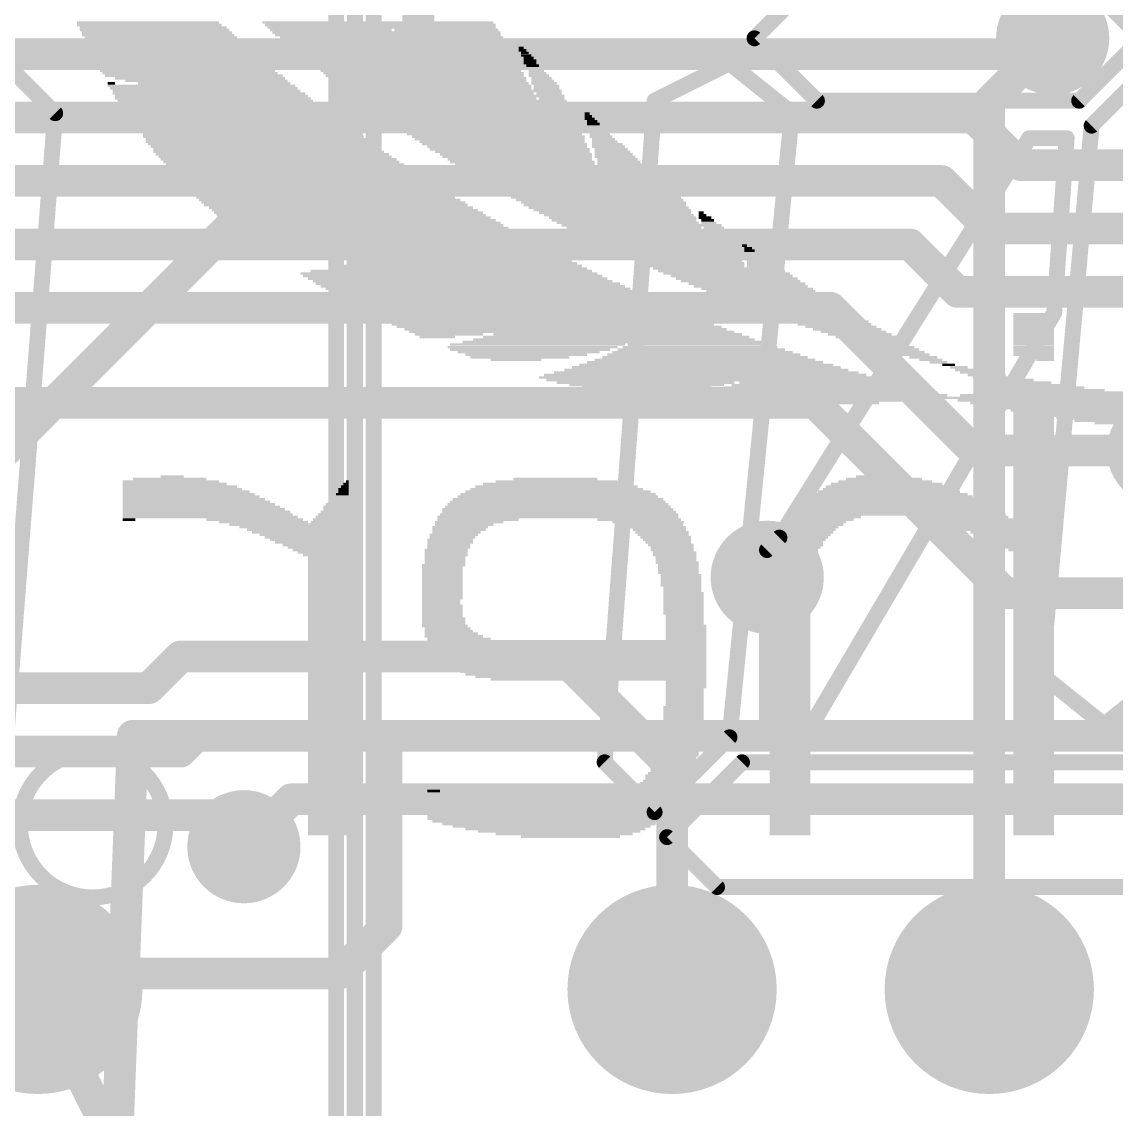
# Model space of a CAD drawing. Extents: x -25.5 to 33.9, y -16.6 to 18.1.
# Drawn here: x -2.67 to 6.1, y -8.58 to 0.13 of the extents above; entities that cross this region are included whole.
import ezdxf

# ---------------------------------------------------------------- set-up
doc = ezdxf.new("R2010")
doc.units = 0
for name, color, linetype in [('1', 12, 'CONTINUOUS'), ('16', 132, 'CONTINUOUS'), ('17', 110, 'CONTINUOUS'), ('18', 110, 'CONTINUOUS'), ('21', 40, 'CONTINUOUS'), ('22', 6, 'CONTINUOUS'), ('47', 253, 'CONTINUOUS'), ('51', 253, 'CONTINUOUS')]:
    doc.layers.add(name, color=color, linetype=linetype)

# ---------------------------------------------------------------- blocks, each defined once
blk = doc.blocks.new('ROUNDP')
at = {"const_width": 0.5}
blk.add_lwpolyline([(0, -0.25, 1), (0, 0.25, 1), (0, -0.25)], format="xyb", dxfattribs=at)
blk = doc.blocks.new('RECT')
blk.add_solid([(-0.5, -0.5), (0.5, -0.5), (-0.5, 0.5), (0.5, 0.5)])
blk = doc.blocks.new('ROUNDV')
at = {"const_width": 0.5}
blk.add_lwpolyline([(0, -0.25, 1), (0, 0.25, 1), (0, -0.25)], format="xyb", dxfattribs=at)

msp = doc.modelspace()

# ---------------------------------------------------------------- linework, layer by layer
at = {"layer": '1', "const_width": 0.254}
for points in [[(0.508, 5.461), (0.508, 0)], [(0.508, 0), (-3.429, -3.937)], [(5.08, -0.508), (5.588, 0)], [(5.08, -7.62), (5.08, -0.508)], [(-1.651, -5.207), (-1.397, -4.953)], [(-1.397, -4.953), (1.651, -4.953)], [(1.651, -4.953), (2.54, -5.842)], [(-5.715, -5.207), (-1.651, -5.207)], [(-1.397, -5.715), (-1.27, -5.588)], [(-1.27, -5.588), (0.254, -5.588)], [(0.254, -5.588), (0.254, -7.112)], [(-6.223, -5.715), (-1.397, -5.715)], [(2.54, -5.842), (2.54, -7.62)], [(-3.683, -6.223), (-1.143, -6.223)], [(-1.143, -6.223), (-0.889, -6.477)], [(0.254, -7.112), (-0.127, -7.493)], [(-0.127, -7.493), (-2.54, -7.493)], [(-2.54, -7.493), (-2.54, -7.62)]]:
    msp.add_lwpolyline(points, dxfattribs=at)
at = {"layer": '1', "const_width": 0.127}
for points in [[(0.5529, -0.0449, 1), (0.4631, 0.0449)], [(5.6329, -0.0449, 1), (5.5431, 0.0449)], [(0.4445, 0, 1), (0.5715, 0)], [(5.1435, -0.508, 1), (5.0165, -0.508)], [(5.0351, -0.4631, 1), (5.1249, -0.5529)], [(-1.397, -4.8895, 1), (-1.397, -5.0165)], [(-1.3521, -4.9979, 1), (-1.4419, -4.9081)], [(1.6959, -4.9081, 1), (1.6061, -4.9979)], [(1.651, -5.0165, 1), (1.651, -4.8895)], [(-1.651, -5.2705, 1), (-1.651, -5.1435)], [(-1.6959, -5.1621, 1), (-1.6061, -5.2519)], [(-1.27, -5.5245, 1), (-1.27, -5.6515)], [(-1.2251, -5.6329, 1), (-1.3149, -5.5431)], [(0.3175, -5.588, 1), (0.1905, -5.588)], [(0.254, -5.6515, 1), (0.254, -5.5245)], [(-1.4419, -5.6701, 1), (-1.3521, -5.7599)], [(-1.397, -5.7785, 1), (-1.397, -5.6515)], [(2.6035, -5.842, 1), (2.4765, -5.842)], [(2.4951, -5.8869, 1), (2.5849, -5.7971)], [(-1.0981, -6.1781, 1), (-1.1879, -6.2679)], [(-1.143, -6.2865, 1), (-1.143, -6.1595)], [(-0.9339, -6.5219, 1), (-0.8441, -6.4321)], [(0.2989, -7.1569, 1), (0.2091, -7.0671)], [(0.1905, -7.112, 1), (0.3175, -7.112)], [(-2.54, -7.4295, 1), (-2.54, -7.5565)], [(-2.4765, -7.493, 1), (-2.6035, -7.493)], [(-0.1719, -7.4481, 1), (-0.0821, -7.5379)], [(-0.127, -7.5565, 1), (-0.127, -7.4295)], [(-2.6035, -7.62, 1), (-2.4765, -7.62)], [(2.4765, -7.62, 1), (2.6035, -7.62)], [(5.0165, -7.62, 1), (5.1435, -7.62)]]:
    msp.add_lwpolyline(points, format="xyb", dxfattribs=at)
at = {"layer": '16', "const_width": 0.254}
for points in [[(5.588, 0), (5.461, -0.127)], [(-7.239, -0.127), (5.461, -0.127)], [(-6.985, -0.635), (4.953, -0.635)], [(4.953, -0.635), (5.334, -1.016)], [(5.334, -1.016), (9.271, -1.016)], [(-6.731, -1.143), (4.699, -1.143)], [(4.699, -1.143), (5.08, -1.524)], [(5.08, -1.524), (8.509, -1.524)], [(-6.477, -1.651), (4.445, -1.651)], [(4.445, -1.651), (4.826, -2.032)], [(4.826, -2.032), (7.62, -2.032)], [(-6.223, -2.159), (3.81, -2.159)], [(3.81, -2.159), (4.953, -3.302)], [(-4.572, -2.921), (3.683, -2.921)], [(3.683, -2.921), (5.207, -4.445)], [(4.953, -3.302), (6.477, -3.302)], [(5.207, -4.445), (12.954, -4.445)], [(-1.778, -5.588), (-1.905, -8.89)], [(-1.778, -5.588), (20.701, -5.588)], [(-0.889, -6.477), (-0.508, -6.096)], [(-0.508, -6.096), (19.304, -6.096)], [(-1.905, -8.89), (-2.54, -7.62)]]:
    msp.add_lwpolyline(points, dxfattribs=at)
at = {"layer": '16', "const_width": 0.127}
for points in [[(5.6329, -0.0449, 1), (5.5431, 0.0449)], [(5.461, -0.1905, 1), (5.461, -0.0635)], [(5.4161, -0.0821, 1), (5.5059, -0.1719)], [(4.9979, -0.5901, 1), (4.9081, -0.6799)], [(4.953, -0.6985, 1), (4.953, -0.5715)], [(5.334, -0.9525, 1), (5.334, -1.0795)], [(5.2891, -1.0609, 1), (5.3789, -0.9711)], [(4.7439, -1.0981, 1), (4.6541, -1.1879)], [(4.699, -1.2065, 1), (4.699, -1.0795)], [(5.08, -1.4605, 1), (5.08, -1.5875)], [(5.0351, -1.5689, 1), (5.1249, -1.4791)], [(4.4899, -1.6061, 1), (4.4001, -1.6959)], [(4.445, -1.7145, 1), (4.445, -1.5875)], [(4.826, -1.9685, 1), (4.826, -2.0955)], [(4.7811, -2.0769, 1), (4.8709, -1.9871)], [(3.8549, -2.1141, 1), (3.7651, -2.2039)], [(3.81, -2.2225, 1), (3.81, -2.0955)], [(3.7279, -2.8761, 1), (3.6381, -2.9659)], [(3.683, -2.9845, 1), (3.683, -2.8575)], [(4.953, -3.2385, 1), (4.953, -3.3655)], [(4.9081, -3.3469, 1), (4.9979, -3.2571)], [(5.207, -4.3815, 1), (5.207, -4.5085)], [(5.1621, -4.4899, 1), (5.2519, -4.4001)], [(-1.778, -5.5245, 1), (-1.778, -5.6515)], [(-1.7145, -5.5904, 1), (-1.8415, -5.5856)], [(-0.508, -6.0325, 1), (-0.508, -6.1595)], [(-0.4631, -6.1409, 1), (-0.5529, -6.0511)], [(-0.9339, -6.4321, 1), (-0.8441, -6.5219)], [(-2.4832, -7.5916, 1), (-2.5968, -7.6484)]]:
    msp.add_lwpolyline(points, format="xyb", dxfattribs=at)
at = {"layer": '21', "const_width": 0.127}
for points in [[(0, 10.7), (0, -10.7)], [(0, -10.7), (0, 10.7)]]:
    msp.add_lwpolyline(points, dxfattribs=at)
at = {"layer": '47', "const_width": 0.13}
msp.add_lwpolyline([(0, 0), (0, -16.555)], dxfattribs=at)
msp.add_lwpolyline([(0, 0), (0, -16.555)], dxfattribs=at)
at = {"layer": '47', "const_width": 0.065}
msp.add_lwpolyline([(0.0325, 0, 1), (-0.0325, 0)], format="xyb", dxfattribs=at)
msp.add_lwpolyline([(0.0325, 0, 1), (-0.0325, 0)], format="xyb", dxfattribs=at)
at = {"layer": '51', "const_width": 0.127}
for points in [[(-0.15, 10.575), (-0.15, -10.575)], [(0.15, -10.575), (0.15, 10.575)], [(3.2, 0), (3.7, 0.5)], [(5.8, 0.5), (6.3, 0)], [(3.7, -0.5), (3.2, 0)], [(6.3, 0), (5.8, -0.5)], [(-2.4, -0.6), (-2.8, -0.2)], [(2.4, -0.5), (3, -0.2)], [(3, -0.2), (3.5, -0.6)], [(6.4, -0.2), (5.9, -0.7)], [(2, -5.8), (2.4, -0.5)], [(5.8, -0.5), (3.7, -0.5)], [(-2.8, -5.7), (-2.4, -0.6)], [(3.5, -0.6), (3, -5.6)], [(5.9, -0.7), (5.5, -5.1)], [(5.4, -0.8), (3.4, -4)], [(5.7, -0.8), (5.4, -0.8)], [(5.6, -2.2), (5.7, -0.8)], [(3.6, -5.6), (5.6, -2.2)], [(3.4, -4), (3.3, -4.1)], [(3.3, -4.1), (3.3, -5.6)], [(5.5, -5.1), (6, -5.5)], [(6, -5.5), (6.5, -5.1)], [(3, -5.6), (2.4, -6.2)], [(3.3, -5.6), (3.6, -5.6)], [(2.4, -6.2), (2, -5.8)], [(2.5, -6.4), (3.1, -5.8)], [(3.1, -5.8), (8.8, -5.8)], [(2.9, -6.8), (2.5, -6.4)], [(8.9, -6.8), (2.9, -6.8)]]:
    msp.add_lwpolyline(points, dxfattribs=at)
at = {"layer": '51'}
for points, const_width in [([(3.2225, 0.0225, 1), (3.1775, -0.0225)], 0.0635), ([(3.1775, 0.0225, 1), (3.2225, -0.0225)], 0.0635), ([(3.0198, -0.1752, 1), (2.9802, -0.2248)], 0.0635), ([(3.0142, -0.2284, 1), (2.9858, -0.1716)], 0.0635), ([(2.4317, -0.5024, 1), (2.3683, -0.4976)], 0.0635), ([(3.7, -0.4682, 1), (3.7, -0.5317)], 0.0635), ([(5.8, -0.5317, 1), (5.8, -0.4682)], 0.0635), ([(2.3858, -0.4716, 1), (2.4142, -0.5284)], 0.0635), ([(3.6775, -0.5225, 1), (3.7225, -0.4775)], 0.0635), ([(5.7775, -0.4775, 1), (5.8225, -0.5225)], 0.0635), ([(-2.3683, -0.6025, 1), (-2.4317, -0.5975)], 0.0635), ([(-2.4225, -0.6225, 1), (-2.3775, -0.5775)], 0.0635), ([(3.5316, -0.6032, 1), (3.4684, -0.5968)], 0.0635), ([(3.4802, -0.6248, 1), (3.5198, -0.5752)], 0.0635), ([(5.8775, -0.6775, 1), (5.9225, -0.7225)], 0.0635), ([(5.9316, -0.7029, 1), (5.8684, -0.6971)], 0.0635), ([(5.4, -0.7683, 1), (5.4, -0.8317)], 0.0635), ([(5.4269, -0.8168, 1), (5.3731, -0.7832)], 0.0635), ([(5.7317, -0.8023, 1), (5.6683, -0.7977)], 0.0635), ([(5.7, -0.8317, 1), (5.7, -0.7683)], 0.0635), ([(5.5683, -2.1977, 1), (5.6317, -2.2023)], 0.0635), ([(5.6274, -2.2161, 1), (5.5726, -2.1839)], 0.0635), ([(3.4225, -4.0225, 1), (3.3775, -3.9775)], 0.0635), ([(3.3731, -3.9832, 1), (3.4269, -4.0168)], 0.0635), ([(3.2775, -4.0775, 1), (3.3225, -4.1225)], 0.0635), ([(3.3318, -4.1, 1), (3.2683, -4.1)], 0.0635), ([(5.5198, -5.0752, 1), (5.4802, -5.1248)], 0.0635), ([(5.4684, -5.0971, 1), (5.5316, -5.1029)], 0.0635), ([(5.9802, -5.4752, 1), (6.0198, -5.5248)], 0.0635), ([(5.9802, -5.5248, 1), (6.0198, -5.4752)], 0.0635), ([(2.9684, -5.5968, 1), (3.0316, -5.6032)], 0.0635), ([(3.0225, -5.6225, 1), (2.9775, -5.5775)], 0.0635), ([(3.3, -5.5683, 1), (3.3, -5.6318)], 0.0635), ([(3.2683, -5.6, 1), (3.3318, -5.6)], 0.0635), ([(3.5726, -5.5839, 1), (3.6274, -5.6161)], 0.0635), ([(3.6, -5.6318, 1), (3.6, -5.5683)], 0.0635), ([(-2.1, -6.8831, 1), (-2.1, -5.7169, 1), (-2.1, -6.8831)], 0.127), ([(2.0225, -5.7775, 1), (1.9775, -5.8225)], 0.0635), ([(1.9683, -5.7976, 1), (2.0317, -5.8024)], 0.0635), ([(3.1, -5.7683, 1), (3.1, -5.8318)], 0.0635), ([(3.1225, -5.8225, 1), (3.0775, -5.7775)], 0.0635), ([(2.3775, -6.1775, 1), (2.4225, -6.2225)], 0.0635), ([(2.3775, -6.2225, 1), (2.4225, -6.1775)], 0.0635), ([(2.5225, -6.3775, 1), (2.4775, -6.4225)], 0.0635), ([(2.4775, -6.3775, 1), (2.5225, -6.4225)], 0.0635), ([(2.9, -6.7683, 1), (2.9, -6.8318)], 0.0635), ([(2.8775, -6.8225, 1), (2.9225, -6.7775)], 0.0635)]:
    msp.add_lwpolyline(points, format="xyb", dxfattribs=dict(at, const_width=const_width))

# ---------------------------------------------------------------- block references
at = {"layer": '17', "xscale": 1.6764, "yscale": 1.6764}
for p in [(-2.54, -7.62), (-2.54, -7.62), (2.54, -7.62), (2.54, -7.62), (5.08, -7.62), (5.08, -7.62)]:
    msp.add_blockref('ROUNDP', p, dxfattribs=at)
at = {"layer": '18', "xscale": 0.9064, "yscale": 0.9064}
for p in [(5.588, 0), (5.588, 0), (6.477, -3.302), (6.477, -3.302), (3.302, -4.318), (3.302, -4.318), (-0.889, -6.477), (-0.889, -6.477)]:
    msp.add_blockref('ROUNDV', p, dxfattribs=at)
at = {"layer": '22', "yscale": 0.0203, "rotation": 180}
for p, xscale in [((-1.6561, 0.127), 1.1379), ((-1.6459, 0.1067), 1.1582), ((-1.6154, 0.0864), 1.1786), ((0.1829, 0.127), 1.8491), ((0.2032, 0.1067), 1.8491), ((0.2134, 0.0864), 1.8288), ((-1.6053, 0.066), 1.1989), ((-1.585, 0.0457), 1.1989), ((-1.5748, 0.0254), 1.2192), ((-1.5545, 0.0051), 1.2192), ((-0.193, 0.066), 0.9754), ((0.254, 0.0457), 1.8288), ((0.2642, 0.0254), 1.8085), ((0.2946, 0.0051), 1.7882), ((0.7315, 0.066), 0.8331), ((-1.5443, -0.0152), 1.2395), ((-1.524, -0.0356), 1.2395), ((-1.5138, -0.0559), 1.2598), ((-1.4834, -0.0762), 1.2802), ((-1.4732, -0.0965), 1.3005), ((0.3048, -0.0152), 1.7678), ((0.3251, -0.0356), 1.7678), ((0.3454, -0.0559), 1.7678), ((0.3556, -0.0762), 1.7475), ((0.3861, -0.0965), 1.7272), ((1.3411, -0.0965), 0.061), ((1.331, -0.0762), 0.0406), ((-1.463, -0.1168), 1.3208), ((-1.4326, -0.1575), 1.3411), ((-1.4427, -0.1372), 1.3208), ((-1.4122, -0.1778), 1.3411), ((0.3962, -0.1168), 1.7069), ((0.4166, -0.1372), 1.7069), ((0.4369, -0.1575), 1.7069), ((0.4572, -0.1778), 1.6662), ((1.3614, -0.1168), 0.061), ((1.3716, -0.1372), 0.0813), ((1.3919, -0.1575), 0.0813), ((1.4021, -0.1778), 0.1016), ((-1.3818, -0.1981), 1.3614), ((-1.3716, -0.2184), 1.3818), ((-1.3513, -0.2388), 1.3818), ((-1.3411, -0.2591), 1.4021), ((0.4775, -0.1981), 1.6662), ((0.4877, -0.2184), 1.6459), ((0.508, -0.2388), 1.6459), ((0.5283, -0.2591), 1.6053), ((1.4021, -0.1981), 0.1016), ((1.4224, -0.2184), 0.1016), ((1.4326, -0.2388), 0.1219), ((1.4529, -0.2591), 0.1219), ((-1.3208, -0.2794), 1.4021), ((-1.2903, -0.2997), 1.4224), ((-1.2395, -0.32), 1.3614), ((-1.1887, -0.3404), 1.3005), ((0.5486, -0.2794), 1.6053), ((0.5588, -0.2997), 1.585), ((0.5893, -0.32), 1.5646), ((0.5994, -0.3404), 1.5443), ((1.463, -0.2794), 0.1422), ((1.4732, -0.2997), 0.1626), ((1.4935, -0.32), 0.1626), ((1.5037, -0.3404), 0.1829), ((-1.2294, -0.381), 1.5037), ((-1.9507, -0.3607), 0.061), ((-1.209, -0.4013), 1.5037), ((-1.1887, -0.4216), 1.5037), ((-1.1684, -0.442), 1.5443), ((-1.1278, -0.3607), 1.2192), ((0.6198, -0.3607), 1.5443), ((0.6502, -0.381), 1.524), ((0.6604, -0.4013), 1.5037), ((0.7925, -0.4216), 1.7272), ((0.701, -0.442), 1.463), ((1.5138, -0.3607), 0.2032), ((1.5342, -0.381), 0.2032), ((1.5342, -0.4013), 0.2032), ((1.5545, -0.442), 0.2032), ((-1.1481, -0.4623), 1.5443), ((-1.1379, -0.4826), 1.5646), ((-1.1176, -0.5029), 1.5646), ((-1.0871, -0.5232), 1.585), ((0.8331, -0.4623), 1.6866), ((0.7315, -0.4826), 1.4427), ((0.8738, -0.5029), 1.6459), ((0.8839, -0.5232), 1.6256), ((1.5748, -0.4826), 0.2032), ((-1.077, -0.5436), 1.6053), ((-1.0566, -0.5639), 1.6053), ((-1.0262, -0.5842), 1.6256), ((-1.016, -0.6045), 1.6459), ((0.9042, -0.5436), 1.6256), ((0.9246, -0.5639), 1.585), ((0.9449, -0.5842), 1.585), ((0.9652, -0.6045), 1.5443), ((1.8593, -0.6045), 0.0406), ((-0.9957, -0.6248), 1.6459), ((-0.9347, -0.6452), 1.6053), ((-1.2802, -0.6655), 0.508), ((-0.6096, -0.7061), 1.1176), ((-0.569, -0.6858), 0.9957), ((-0.5486, -0.6655), 0.8738), ((0.9855, -0.6248), 1.5443), ((1.0058, -0.6452), 1.5037), ((1.0262, -0.6655), 1.5037), ((1.0363, -0.6858), 1.4834), ((1.0668, -0.7061), 1.463), ((1.8694, -0.6248), 0.061), ((1.8796, -0.6452), 0.0813), ((1.8999, -0.6655), 0.0813), ((1.9202, -0.7061), 0.1219), ((1.9101, -0.6858), 0.1016), ((-0.8331, -0.7671), 1.7272), ((-0.8128, -0.7874), 1.7678), ((-0.7214, -0.7468), 1.463), ((-0.6604, -0.7264), 1.2598), ((1.077, -0.7264), 1.4427), ((1.1074, -0.7468), 1.4224), ((1.1176, -0.7671), 1.4021), ((1.1481, -0.7874), 1.3818), ((1.9304, -0.7264), 0.1422), ((1.9507, -0.7468), 0.1422), ((1.9609, -0.7671), 0.1626), ((1.971, -0.7874), 0.1829), ((-0.7925, -0.8077), 1.7678), ((-0.7823, -0.828), 1.7882), ((-0.7518, -0.8484), 1.8085), ((-0.7315, -0.8687), 1.8085), ((1.1582, -0.8077), 1.3614), ((1.1786, -0.828), 1.3208), ((1.1989, -0.8484), 1.3208), ((1.2192, -0.8687), 1.2802), ((2.0015, -0.828), 0.2032), ((2.0218, -0.8484), 0.2438), ((2.032, -0.8687), 0.2642), ((1.9914, -0.8077), 0.1829), ((-0.6909, -0.9093), 1.8491), ((-0.701, -0.889), 1.8288), ((-0.6604, -0.9296), 1.8694), ((-0.6401, -0.95), 1.8694), ((-0.6096, -0.9703), 1.8898), ((1.2395, -0.889), 1.2802), ((1.2598, -0.9093), 1.2395), ((1.2903, -0.9296), 1.2192), ((1.3005, -0.95), 1.1989), ((1.3208, -0.9703), 1.1582), ((2.0523, -0.889), 0.2642), ((2.0726, -0.9296), 0.3048), ((2.0625, -0.9093), 0.2845), ((2.0828, -0.95), 0.3251), ((2.1031, -0.9703), 0.3251), ((-0.5893, -0.9906), 1.8898), ((-0.5588, -1.0109), 1.9101), ((-0.5385, -1.0312), 1.9101), ((-0.5182, -1.0516), 1.9507), ((1.3411, -0.9906), 1.1582), ((1.3614, -1.0109), 1.1176), ((1.5951, -1.0312), 1.5037), ((1.4021, -1.0516), 1.077), ((2.1336, -1.0109), 0.3861), ((2.1133, -0.9906), 0.3454), ((2.1641, -1.0516), 0.4064), ((-0.4978, -1.0719), 1.9507), ((-0.4674, -1.0922), 1.971), ((-0.4369, -1.1125), 1.9914), ((-0.4166, -1.1328), 1.9914), ((1.6459, -1.0719), 1.4834), ((1.6764, -1.0922), 1.463), ((1.7069, -1.1125), 1.4834), ((1.7374, -1.1328), 1.463), ((-0.3861, -1.1532), 2.0117), ((-0.3658, -1.1735), 2.0117), ((-0.3353, -1.1938), 2.032), ((-0.3048, -1.2141), 2.0523), ((-0.2845, -1.2344), 2.0523), ((1.7678, -1.1532), 1.4427), ((1.7882, -1.1735), 1.4427), ((1.8186, -1.1938), 1.4224), ((1.8593, -1.2141), 1.4224), ((1.8796, -1.2344), 1.4224), ((-0.254, -1.2548), 2.0726), ((-0.2337, -1.2751), 2.0726), ((-0.2032, -1.2954), 2.093), ((-0.1727, -1.3157), 2.1133), ((1.9101, -1.2548), 1.4021), ((1.9304, -1.2751), 1.3614), ((1.9609, -1.2954), 1.3411), ((1.9914, -1.3157), 1.3208), ((-0.1524, -1.336), 2.1133), ((-0.1118, -1.3564), 2.1133), ((-0.0813, -1.3767), 2.1336), ((-0.0508, -1.397), 2.1539), ((2.0015, -1.336), 1.3005), ((2.032, -1.3564), 1.2802), ((2.0625, -1.3767), 1.2598), ((2.0828, -1.397), 1.2192), ((2.7737, -1.397), 0.0406), ((-0.0305, -1.4173), 2.1539), ((0, -1.4376), 2.1742), ((0.0305, -1.458), 2.1946), ((0.0711, -1.4783), 2.1946), ((0.0914, -1.4986), 2.1946), ((2.1133, -1.4173), 1.1989), ((2.1438, -1.4376), 1.1786), ((2.1539, -1.458), 1.1582), ((2.1844, -1.4783), 1.1379), ((2.2962, -1.4986), 1.2802), ((2.7838, -1.4173), 0.061), ((2.8042, -1.4376), 0.1016), ((2.8346, -1.4783), 0.1219), ((2.8245, -1.458), 0.1016), ((0.1219, -1.5189), 2.2149), ((0.1524, -1.5392), 2.2352), ((0.193, -1.5596), 2.2352), ((0.2235, -1.5799), 2.2555), ((2.2352, -1.5189), 1.077), ((2.3571, -1.5392), 1.2395), ((2.3876, -1.5596), 1.2192), ((2.4181, -1.5799), 1.1989), ((2.8753, -1.5189), 0.1626), ((0.2438, -1.6002), 2.2555), ((0.2845, -1.6205), 2.2555), ((0.315, -1.6408), 2.2758), ((-0.1829, -1.6612), 1.1989), ((0.9652, -1.6612), 1.0566), ((2.4384, -1.6002), 1.1582), ((2.4689, -1.6205), 1.1379), ((2.4892, -1.6408), 1.0973), ((2.5197, -1.6612), 1.077), ((3.1191, -1.6612), 0.0406), ((-0.2235, -1.6815), 1.077), ((-0.254, -1.7018), 0.9347), ((-0.315, -1.7221), 0.7722), ((-0.3556, -1.7424), 0.4064), ((0.9347, -1.7424), 1.4427), ((0.9449, -1.7221), 1.3411), ((0.955, -1.7018), 1.2395), ((0.9652, -1.6815), 1.1379), ((2.54, -1.6815), 1.0363), ((2.5705, -1.7018), 1.016), ((2.601, -1.7221), 0.955), ((2.6314, -1.7424), 0.9347), ((3.1496, -1.6815), 0.061), ((3.1801, -1.7221), 0.1219), ((3.1902, -1.7424), 0.1422), ((3.1598, -1.7018), 0.0813), ((0.823, -1.844), 2.0726), ((0.8534, -1.8237), 1.9304), ((0.8738, -1.8034), 1.8085), ((0.8941, -1.7831), 1.6866), ((0.9144, -1.7628), 1.5646), ((2.6518, -1.7628), 0.8941), ((2.6721, -1.7831), 0.8534), ((2.7026, -1.8034), 0.8331), ((2.733, -1.8237), 0.7722), ((2.9058, -1.844), 1.0363), ((3.2106, -1.7628), 0.1829), ((3.2309, -1.7831), 0.1829), ((3.2512, -1.8034), 0.2235), ((3.2614, -1.8237), 0.2438), ((0.7518, -1.8847), 2.3774), ((0.7823, -1.905), 2.3978), ((0.823, -1.9253), 2.3978), ((0.7722, -1.8644), 2.2555), ((2.9362, -1.8644), 1.016), ((2.9769, -1.8847), 1.016), ((3.0175, -1.905), 0.9754), ((3.0582, -1.9253), 0.9754), ((0.8636, -1.9456), 2.3978), ((0.9042, -1.966), 2.4384), ((0.9449, -1.9863), 2.4384), ((0.9855, -2.0066), 2.4384), ((3.0886, -1.9456), 0.955), ((3.1394, -1.966), 0.9347), ((3.1699, -1.9863), 0.9144), ((3.2207, -2.0066), 0.8941), ((1.016, -2.0269), 2.4587), ((1.0566, -2.0472), 2.4587), ((1.1074, -2.0676), 2.479), ((1.1481, -2.0879), 2.479), ((1.1887, -2.1082), 2.479), ((3.2512, -2.0269), 0.8738), ((3.302, -2.0472), 0.8534), ((3.3426, -2.0676), 0.8534), ((3.3833, -2.0879), 0.8128), ((3.4239, -2.1082), 0.8128), ((1.2395, -2.1285), 2.4994), ((1.27, -2.1488), 2.5197), ((1.3106, -2.1692), 2.5197), ((1.3614, -2.1895), 2.54), ((3.4747, -2.1285), 0.7925), ((3.5154, -2.1488), 0.7518), ((3.556, -2.1692), 0.7518), ((3.6068, -2.1895), 0.7315), ((1.4021, -2.2098), 2.54), ((1.4529, -2.2301), 2.5603), ((1.4935, -2.2504), 2.5603), ((1.5443, -2.2708), 2.5806), ((3.6474, -2.2098), 0.6909), ((3.6982, -2.2301), 0.6706), ((3.749, -2.2504), 0.6502), ((3.7998, -2.2708), 0.6299), ((5.4356, -2.2098), 0.3251), ((5.4356, -2.2301), 0.3251), ((5.4356, -2.2504), 0.3251), ((5.4356, -2.2708), 0.3251), ((1.585, -2.2911), 2.5806), ((1.6358, -2.3114), 2.601), ((1.6866, -2.3317), 2.5806), ((1.7374, -2.352), 2.601), ((0.7518, -2.3724), 0.5486), ((2.1031, -2.3724), 1.9914), ((3.8405, -2.2911), 0.5893), ((3.8913, -2.3114), 0.569), ((3.9421, -2.3317), 0.5486), ((3.9929, -2.352), 0.5283), ((4.0437, -2.3724), 0.508), ((5.4356, -2.2911), 0.3251), ((5.4356, -2.3114), 0.3251), ((5.4356, -2.3317), 0.3251), ((5.4356, -2.352), 0.3251), ((5.4356, -2.3724), 0.3251), ((0.6604, -2.3927), 0.2845), ((1.463, -2.4536), 1.4021), ((2.0625, -2.4333), 2.3978), ((2.0726, -2.413), 2.2555), ((2.093, -2.3927), 2.1336), ((2.7534, -2.4536), 1.1379), ((4.0945, -2.3927), 0.4877), ((4.1554, -2.413), 0.447), ((4.2062, -2.4333), 0.4267), ((4.2469, -2.4536), 0.3861), ((5.4356, -2.3927), 0.3251), ((5.4356, -2.413), 0.3251), ((5.4356, -2.4333), 0.3251), ((5.4356, -2.4536), 0.3251), ((1.4224, -2.474), 1.3614), ((1.4021, -2.4943), 1.2802), ((1.3919, -2.5146), 1.1379), ((1.3716, -2.5349), 0.9754), ((2.794, -2.5349), 1.5443), ((2.7838, -2.5146), 1.4427), ((2.7737, -2.4943), 1.3411), ((2.7635, -2.474), 1.2395), ((4.3078, -2.474), 0.3454), ((4.3688, -2.4943), 0.3048), ((4.4196, -2.5146), 0.2845), ((4.4806, -2.5349), 0.2438), ((5.4356, -2.474), 0.3251), ((5.4356, -2.4943), 0.3251), ((5.4356, -2.5146), 0.3251), ((5.4356, -2.5349), 0.3251), ((1.3208, -2.5552), 0.7925), ((1.2903, -2.5756), 0.4064), ((2.8143, -2.6365), 2.1539), ((2.8143, -2.6162), 2.032), ((2.8042, -2.5959), 1.8898), ((2.8042, -2.5756), 1.7678), ((2.8042, -2.5552), 1.6459), ((4.5517, -2.5552), 0.2235), ((4.6126, -2.5756), 0.1829), ((4.6736, -2.5959), 0.1422), ((4.7549, -2.6162), 0.1016), ((4.8362, -2.6365), 0.1422), ((5.4661, -2.5552), 0.2642), ((5.527, -2.5756), 0.1422), ((2.8245, -2.7178), 2.7026), ((2.8042, -2.6975), 2.5806), ((2.8143, -2.6772), 2.4384), ((2.8143, -2.6568), 2.2758), ((4.9073, -2.6568), 0.2032), ((4.9784, -2.6772), 0.2642), ((5.0597, -2.6975), 0.3048), ((5.141, -2.7178), 0.3861), ((2.8956, -2.7381), 2.7229), ((2.3266, -2.7584), 1.4224), ((2.3368, -2.7788), 1.2395), ((2.3368, -2.7991), 1.0363), ((3.7287, -2.7991), 1.5443), ((3.7186, -2.7788), 1.4021), ((3.7084, -2.7584), 1.2598), ((5.2121, -2.7381), 0.447), ((5.3137, -2.7584), 0.5283), ((5.395, -2.7788), 0.6096), ((5.4966, -2.7991), 0.6909), ((2.3368, -2.8194), 0.8331), ((2.3368, -2.8397), 0.5893), ((2.3165, -2.86), 0.3048), ((3.617, -2.9007), 1.8898), ((4.6939, -2.8804), 3.9624), ((3.7694, -2.86), 1.9507), ((3.7592, -2.8397), 1.8085), ((3.749, -2.8194), 1.6662), ((6.0452, -2.9007), 2.4384), ((5.6286, -2.86), 1.5646), ((5.649, -2.8397), 1.077), ((5.6083, -2.8194), 0.7925), ((3.4747, -2.921), 1.4427), ((3.4138, -2.9413), 0.2642), ((6.5024, -2.921), 3.1496), ((6.5532, -2.9413), 3.048), ((6.604, -2.9616), 2.9464), ((6.665, -2.982), 2.8245), ((6.6853, -3.0023), 2.8245), ((6.6853, -3.0226), 2.8245), ((5.4356, -3.0429), 0.3251), ((5.4356, -3.0632), 0.3251), ((6.858, -3.0429), 2.479), ((6.9291, -3.0632), 2.3368), ((5.4356, -3.0836), 0.3251), ((5.4356, -3.1039), 0.3251), ((5.4356, -3.1242), 0.3251), ((5.4356, -3.1445), 0.3251), ((5.4356, -3.1648), 0.3251), ((7.0002, -3.0836), 2.1539), ((5.4356, -3.1852), 0.3251), ((5.4356, -3.2055), 0.3251), ((5.4356, -3.2258), 0.3251), ((5.4356, -3.2461), 0.3251), ((5.4356, -3.2664), 0.3251), ((5.4356, -3.2868), 0.3251), ((5.4356, -3.3071), 0.3251), ((5.4356, -3.3274), 0.3251), ((5.4356, -3.3477), 0.3251), ((5.4356, -3.368), 0.3251), ((5.4356, -3.3884), 0.3251), ((5.4356, -3.4087), 0.3251), ((-1.463, -3.5103), 0.1829), ((4.2266, -3.5103), 0.4267), ((5.4356, -3.429), 0.3251), ((5.4356, -3.4493), 0.3251), ((5.4356, -3.4696), 0.3251), ((5.4356, -3.49), 0.3251), ((5.4356, -3.5103), 0.3251), ((-1.4732, -3.5509), 0.7722), ((-1.4427, -3.5712), 0.8331), ((-1.4021, -3.5916), 0.9144), ((-1.4834, -3.5306), 0.5893), ((-0.0813, -3.5916), 0.061), ((-0.0711, -3.5712), 0.0406), ((-0.061, -3.5509), 0.0203), ((1.6154, -3.5916), 1.3005), ((1.6154, -3.5712), 1.1786), ((1.6154, -3.5509), 0.9754), ((1.6053, -3.5306), 0.6706), ((4.257, -3.5916), 0.9754), ((4.257, -3.5712), 0.8941), ((4.2469, -3.5509), 0.7518), ((4.2367, -3.5306), 0.6096), ((5.4356, -3.5306), 0.3251), ((5.4356, -3.5509), 0.3251), ((5.4356, -3.5712), 0.3251), ((5.4356, -3.5916), 0.3251), ((-1.3818, -3.6119), 0.955), ((-1.3513, -3.6322), 1.016), ((-1.331, -3.6525), 1.0566), ((-1.3106, -3.6728), 1.0973), ((-0.1118, -3.6728), 0.1219), ((-0.1016, -3.6525), 0.1016), ((-0.0914, -3.6119), 0.0813), ((-0.0914, -3.6322), 0.0813), ((1.6256, -3.6728), 1.6053), ((1.6256, -3.6525), 1.5646), ((1.6256, -3.6322), 1.4834), ((1.6154, -3.6119), 1.3818), ((4.2977, -3.6728), 1.3005), ((4.2977, -3.6525), 1.2192), ((4.2774, -3.6322), 1.1379), ((4.2774, -3.6119), 1.0566), ((5.4356, -3.6119), 0.3251), ((5.4356, -3.6322), 0.3251), ((5.4356, -3.6525), 0.3251), ((5.4356, -3.6728), 0.3251), ((-1.27, -3.7135), 1.1786), ((-1.2497, -3.7338), 1.2192), ((-1.2294, -3.7541), 1.2598), ((-1.209, -3.7744), 1.3005), ((-1.2903, -3.6932), 1.1379), ((-0.1524, -3.7541), 0.2032), ((-0.1524, -3.7744), 0.2032), ((-0.1422, -3.7338), 0.1829), ((-0.1321, -3.7135), 0.1626), ((-0.1219, -3.6932), 0.1422), ((1.6256, -3.7744), 1.8491), ((1.6256, -3.7541), 1.8085), ((1.6256, -3.7338), 1.7678), ((1.6256, -3.7135), 1.7272), ((1.6256, -3.6932), 1.6866), ((4.3383, -3.7744), 1.585), ((4.3282, -3.7541), 1.524), ((4.3282, -3.7338), 1.4834), ((4.318, -3.7135), 1.4224), ((4.3078, -3.6932), 1.3614), ((5.4356, -3.6932), 0.3251), ((5.4356, -3.7135), 0.3251), ((5.4356, -3.7338), 0.3251), ((5.4356, -3.7541), 0.3251), ((5.4356, -3.7744), 0.3251), ((-1.1887, -3.7948), 1.3411), ((-1.1786, -3.8151), 1.3614), ((-1.8085, -3.8557), 0.1016), ((-1.1582, -3.8354), 1.4021), ((-0.8026, -3.8557), 0.7722), ((-0.193, -3.8557), 0.2845), ((-0.1829, -3.8354), 0.2642), ((-0.1727, -3.8151), 0.2438), ((-0.1626, -3.7948), 0.2235), ((1.6256, -3.8354), 1.9304), ((0.9855, -3.8557), 0.6502), ((1.6358, -3.8151), 1.9101), ((1.6358, -3.7948), 1.8694), ((2.2758, -3.8557), 0.6706), ((3.7389, -3.8557), 0.508), ((4.3586, -3.8151), 1.7069), ((3.7795, -3.8354), 0.5486), ((4.3485, -3.7948), 1.6459), ((4.8565, -3.8354), 0.7518), ((5.1003, -3.8557), 0.9957), ((5.4356, -3.7948), 0.3251), ((5.4356, -3.8151), 0.3251), ((5.4356, -3.8354), 0.3251), ((-0.7315, -3.876), 0.7112), ((-0.5283, -3.8964), 0.955), ((-0.4877, -3.9167), 0.8738), ((-0.4572, -3.937), 0.8128), ((-0.2032, -3.876), 0.3048), ((0.8331, -3.937), 0.4267), ((0.8433, -3.9167), 0.447), ((0.9144, -3.876), 0.5486), ((0.8738, -3.8964), 0.4674), ((2.347, -3.876), 0.569), ((2.3774, -3.8964), 0.508), ((2.4181, -3.9167), 0.4674), ((2.4384, -3.937), 0.4267), ((3.6576, -3.9167), 0.4267), ((3.6474, -3.937), 0.4064), ((3.6982, -3.876), 0.4674), ((3.6881, -3.8964), 0.447), ((5.141, -3.876), 0.9144), ((5.1714, -3.8964), 0.8534), ((5.2019, -3.9167), 0.7925), ((5.2324, -3.937), 0.7315), ((-0.4369, -3.9573), 0.7722), ((-0.4064, -3.9776), 0.7112), ((-0.3861, -3.998), 0.6706), ((-0.3658, -4.0183), 0.6299), ((-0.3454, -4.0386), 0.5893), ((0.762, -4.0183), 0.3658), ((0.762, -4.0386), 0.3658), ((0.7823, -3.998), 0.3658), ((0.7925, -3.9776), 0.3861), ((0.8128, -3.9573), 0.3861), ((2.4587, -3.9573), 0.4267), ((2.4689, -3.9776), 0.4064), ((2.4892, -3.998), 0.4064), ((2.4994, -4.0183), 0.3861), ((2.5095, -4.0386), 0.3658), ((3.5662, -4.0386), 0.3658), ((3.5966, -3.998), 0.3861), ((3.5865, -4.0183), 0.3658), ((3.6271, -3.9573), 0.4064), ((3.617, -3.9776), 0.3861), ((5.2629, -3.9573), 0.6706), ((5.2832, -3.9776), 0.6299), ((5.3035, -3.998), 0.5893), ((5.3238, -4.0183), 0.5486), ((5.3442, -4.0386), 0.508), ((-0.315, -4.0589), 0.5283), ((-0.2946, -4.0792), 0.4877), ((-0.2743, -4.0996), 0.447), ((-0.254, -4.1199), 0.4064), ((0.7315, -4.0996), 0.3454), ((0.7315, -4.1199), 0.3454), ((0.7518, -4.0589), 0.3454), ((0.7518, -4.0792), 0.3454), ((2.5298, -4.0589), 0.3658), ((2.54, -4.0792), 0.3454), ((2.54, -4.0996), 0.3454), ((2.5603, -4.1199), 0.3454), ((3.5357, -4.0996), 0.3454), ((3.5357, -4.1199), 0.3454), ((3.5662, -4.0589), 0.3658), ((3.556, -4.0792), 0.3454), ((5.3645, -4.0589), 0.4674), ((5.395, -4.0792), 0.4064), ((5.4153, -4.0996), 0.3658), ((5.4356, -4.1199), 0.3251), ((-0.2337, -4.1402), 0.3658), ((-0.2134, -4.1605), 0.3251), ((-0.2134, -4.1808), 0.3251), ((-0.2134, -4.2012), 0.3251), ((0.7315, -4.1402), 0.3454), ((0.7214, -4.1605), 0.3251), ((0.7214, -4.1808), 0.3251), ((0.7214, -4.2012), 0.3251), ((2.5603, -4.1402), 0.3454), ((2.5806, -4.2012), 0.3454), ((2.5705, -4.1605), 0.3251), ((2.5705, -4.1808), 0.3251), ((3.5154, -4.1808), 0.3454), ((3.5154, -4.2012), 0.3454), ((3.5357, -4.1402), 0.3454), ((3.5255, -4.1605), 0.3251), ((5.4356, -4.1402), 0.3251), ((5.4356, -4.1605), 0.3251), ((5.4356, -4.1808), 0.3251), ((5.4356, -4.2012), 0.3251), ((-0.2134, -4.2215), 0.3251), ((-0.2134, -4.2418), 0.3251), ((-0.2134, -4.2621), 0.3251), ((-0.2134, -4.2824), 0.3251), ((-0.2134, -4.3028), 0.3251), ((0.701, -4.2418), 0.3251), ((0.701, -4.2621), 0.3251), ((0.701, -4.2824), 0.3251), ((0.701, -4.3028), 0.3251), ((0.7112, -4.2215), 0.3454), ((2.5908, -4.2215), 0.3251), ((2.5908, -4.2418), 0.3251), ((2.5908, -4.2621), 0.3251), ((2.5908, -4.2824), 0.3251), ((2.6111, -4.3028), 0.3251), ((3.495, -4.3028), 0.3454), ((3.5052, -4.2215), 0.3251), ((3.5052, -4.2418), 0.3251), ((3.5052, -4.2621), 0.3251), ((3.5052, -4.2824), 0.3251), ((5.4356, -4.2215), 0.3251), ((5.4356, -4.2418), 0.3251), ((5.4356, -4.2621), 0.3251), ((5.4356, -4.2824), 0.3251), ((5.4356, -4.3028), 0.3251), ((-0.2134, -4.3231), 0.3251), ((-0.2134, -4.3434), 0.3251), ((-0.2134, -4.3637), 0.3251), ((-0.2134, -4.384), 0.3251), ((0.701, -4.3231), 0.3251), ((0.701, -4.3434), 0.3251), ((0.701, -4.3637), 0.3251), ((0.701, -4.384), 0.3251), ((2.6111, -4.3231), 0.3251), ((2.6111, -4.3434), 0.3251), ((2.6111, -4.3637), 0.3251), ((2.6111, -4.384), 0.3251), ((3.4849, -4.3231), 0.3251), ((3.4849, -4.3434), 0.3251), ((3.4849, -4.3637), 0.3251), ((3.4849, -4.384), 0.3251), ((5.4356, -4.3231), 0.3251), ((5.4356, -4.3434), 0.3251), ((5.4356, -4.3637), 0.3251), ((5.4356, -4.384), 0.3251), ((-0.2134, -4.4044), 0.3251), ((-0.2134, -4.4247), 0.3251), ((-0.2134, -4.445), 0.3251), ((-0.2134, -4.4653), 0.3251), ((0.701, -4.4044), 0.3251), ((0.701, -4.4247), 0.3251), ((0.701, -4.445), 0.3251), ((0.701, -4.4653), 0.3251), ((2.6213, -4.4044), 0.3048), ((2.6213, -4.4247), 0.3048), ((2.6314, -4.445), 0.3251), ((2.6314, -4.4653), 0.3251), ((3.4849, -4.4044), 0.3251), ((3.4849, -4.4247), 0.3251), ((3.4849, -4.445), 0.3251), ((3.4849, -4.4653), 0.3251), ((5.4356, -4.4044), 0.3251), ((5.4356, -4.4247), 0.3251), ((5.4356, -4.445), 0.3251), ((5.4356, -4.4653), 0.3251), ((-0.2134, -4.4856), 0.3251), ((-0.2134, -4.506), 0.3251), ((-0.2134, -4.5263), 0.3251), ((-0.2134, -4.5466), 0.3251), ((-0.2134, -4.5669), 0.3251), ((0.701, -4.4856), 0.3251), ((0.701, -4.5466), 0.3251), ((0.701, -4.5669), 0.3251), ((0.6909, -4.506), 0.3048), ((0.6909, -4.5263), 0.3048), ((2.6314, -4.4856), 0.3251), ((2.6314, -4.506), 0.3251), ((2.6314, -4.5263), 0.3251), ((2.6314, -4.5466), 0.3251), ((2.6314, -4.5669), 0.3251), ((3.4849, -4.4856), 0.3251), ((3.4849, -4.506), 0.3251), ((3.4849, -4.5263), 0.3251), ((3.4849, -4.5466), 0.3251), ((3.4849, -4.5669), 0.3251), ((5.4356, -4.4856), 0.3251), ((5.4356, -4.506), 0.3251), ((5.4356, -4.5263), 0.3251), ((5.4356, -4.5466), 0.3251), ((5.4356, -4.5669), 0.3251), ((-0.2134, -4.5872), 0.3251), ((-0.2134, -4.6076), 0.3251), ((-0.2134, -4.6279), 0.3251), ((-0.2134, -4.6482), 0.3251), ((0.701, -4.5872), 0.3251), ((0.701, -4.6076), 0.3251), ((0.701, -4.6279), 0.3251), ((0.7112, -4.6482), 0.3454), ((2.6314, -4.5872), 0.3251), ((2.6314, -4.6076), 0.3251), ((2.6416, -4.6279), 0.3048), ((2.6416, -4.6482), 0.3048), ((3.4849, -4.5872), 0.3251), ((3.4849, -4.6076), 0.3251), ((3.4849, -4.6279), 0.3251), ((3.4849, -4.6482), 0.3251), ((5.4356, -4.5872), 0.3251), ((5.4356, -4.6076), 0.3251), ((5.4356, -4.6279), 0.3251), ((5.4356, -4.6482), 0.3251), ((-0.2134, -4.6685), 0.3251), ((-0.2134, -4.6888), 0.3251), ((-0.2134, -4.7092), 0.3251), ((-0.2134, -4.7295), 0.3251), ((0.7112, -4.6685), 0.3454), ((0.7112, -4.6888), 0.3454), ((0.7214, -4.7092), 0.3658), ((0.7417, -4.7295), 0.3658), ((2.6416, -4.6685), 0.3048), ((2.6416, -4.6888), 0.3048), ((2.6518, -4.7092), 0.3251), ((2.6518, -4.7295), 0.3251), ((3.4849, -4.6685), 0.3251), ((3.4849, -4.6888), 0.3251), ((3.4849, -4.7092), 0.3251), ((3.4849, -4.7295), 0.3251), ((5.4356, -4.6685), 0.3251), ((5.4356, -4.6888), 0.3251), ((5.4356, -4.7092), 0.3251), ((5.4356, -4.7295), 0.3251), ((-0.2134, -4.7498), 0.3251), ((-0.2134, -4.7701), 0.3251), ((-0.2134, -4.7904), 0.3251), ((-0.2134, -4.8108), 0.3251), ((0.7518, -4.7498), 0.3861), ((0.7722, -4.7701), 0.4267), ((0.7925, -4.7904), 0.4674), ((0.8331, -4.8108), 0.508), ((2.6518, -4.7498), 0.3251), ((2.6518, -4.7701), 0.3251), ((2.6518, -4.7904), 0.3251), ((2.6518, -4.8108), 0.3251), ((3.4849, -4.7498), 0.3251), ((3.4849, -4.7701), 0.3251), ((3.4849, -4.7904), 0.3251), ((3.4849, -4.8108), 0.3251), ((5.4356, -4.7498), 0.3251), ((5.4356, -4.7701), 0.3251), ((5.4356, -4.7904), 0.3251), ((5.4356, -4.8108), 0.3251), ((-0.2134, -4.8311), 0.3251), ((-0.2134, -4.8514), 0.3251), ((-0.2134, -4.8717), 0.3251), ((-0.2134, -4.892), 0.3251), ((-0.2134, -4.9124), 0.3251), ((1.6967, -4.8311), 2.2352), ((1.7069, -4.8514), 2.2149), ((1.7069, -4.8717), 2.2149), ((1.717, -4.892), 2.1946), ((1.717, -4.9124), 2.1946), ((3.4849, -4.8311), 0.3251), ((3.4849, -4.8514), 0.3251), ((3.4849, -4.8717), 0.3251), ((3.4849, -4.892), 0.3251), ((3.4849, -4.9124), 0.3251), ((5.4356, -4.8311), 0.3251), ((5.4356, -4.8514), 0.3251), ((5.4356, -4.8717), 0.3251), ((5.4356, -4.892), 0.3251), ((5.4356, -4.9124), 0.3251), ((-0.2134, -4.9327), 0.3251), ((-0.2134, -4.953), 0.3251), ((-0.2134, -4.9733), 0.3251), ((-0.2134, -4.9936), 0.3251), ((1.7272, -4.9327), 2.1742), ((1.7374, -4.953), 2.1539), ((1.7475, -4.9733), 2.1336), ((1.7577, -4.9936), 2.1133), ((3.4849, -4.9327), 0.3251), ((3.4849, -4.953), 0.3251), ((3.4849, -4.9733), 0.3251), ((3.4849, -4.9936), 0.3251), ((5.4356, -4.9327), 0.3251), ((5.4356, -4.953), 0.3251), ((5.4356, -4.9733), 0.3251), ((5.4356, -4.9936), 0.3251), ((-0.2134, -5.014), 0.3251), ((-0.2134, -5.0343), 0.3251), ((-0.2134, -5.0546), 0.3251), ((-0.2134, -5.0749), 0.3251), ((1.7678, -5.014), 2.093), ((1.7882, -5.0343), 2.0523), ((1.8085, -5.0546), 2.0117), ((1.8288, -5.0749), 1.971), ((3.4849, -5.014), 0.3251), ((3.4849, -5.0343), 0.3251), ((3.4849, -5.0546), 0.3251), ((3.4849, -5.0749), 0.3251), ((5.4356, -5.014), 0.3251), ((5.4356, -5.0343), 0.3251), ((5.4356, -5.0546), 0.3251), ((5.4356, -5.0749), 0.3251), ((-0.2134, -5.0952), 0.3251), ((-0.2134, -5.1156), 0.3251), ((-0.2134, -5.1359), 0.3251), ((-0.2134, -5.1562), 0.3251), ((-0.2134, -5.1765), 0.3251), ((1.8491, -5.0952), 1.9304), ((1.8898, -5.1156), 1.8491), ((1.9507, -5.1359), 1.7272), ((2.6518, -5.1562), 0.3251), ((2.6518, -5.1765), 0.3251), ((3.4849, -5.0952), 0.3251), ((3.4849, -5.1156), 0.3251), ((3.4849, -5.1359), 0.3251), ((3.4849, -5.1562), 0.3251), ((3.4849, -5.1765), 0.3251), ((5.4356, -5.0952), 0.3251), ((5.4356, -5.1156), 0.3251), ((5.4356, -5.1359), 0.3251), ((5.4356, -5.1562), 0.3251), ((5.4356, -5.1765), 0.3251), ((-0.2134, -5.1968), 0.3251), ((-0.2134, -5.2172), 0.3251), ((-0.2134, -5.2375), 0.3251), ((-0.2134, -5.2578), 0.3251), ((2.6416, -5.2172), 0.3048), ((2.6416, -5.2375), 0.3048), ((2.6416, -5.2578), 0.3048), ((2.6518, -5.1968), 0.3251), ((3.4849, -5.1968), 0.3251), ((3.4849, -5.2172), 0.3251), ((3.4849, -5.2375), 0.3251), ((3.4849, -5.2578), 0.3251), ((5.4356, -5.1968), 0.3251), ((5.4356, -5.2172), 0.3251), ((5.4356, -5.2375), 0.3251), ((5.4356, -5.2578), 0.3251), ((-0.2134, -5.2781), 0.3251), ((-0.2134, -5.2984), 0.3251), ((-0.2134, -5.3188), 0.3251), ((-0.2134, -5.3391), 0.3251), ((2.6416, -5.2781), 0.3048), ((2.6416, -5.2984), 0.3048), ((2.6416, -5.3188), 0.3048), ((2.6416, -5.3391), 0.3048), ((3.4849, -5.2781), 0.3251), ((3.4849, -5.2984), 0.3251), ((3.4849, -5.3188), 0.3251), ((3.4849, -5.3391), 0.3251), ((5.4356, -5.2781), 0.3251), ((5.4356, -5.2984), 0.3251), ((5.4356, -5.3188), 0.3251), ((5.4356, -5.3391), 0.3251), ((-0.2134, -5.3594), 0.3251), ((-0.2134, -5.3797), 0.3251), ((-0.2134, -5.4), 0.3251), ((-0.2134, -5.4204), 0.3251), ((-0.2134, -5.4407), 0.3251), ((2.6314, -5.3594), 0.3251), ((2.6314, -5.3797), 0.3251), ((2.6314, -5.4), 0.3251), ((2.6314, -5.4204), 0.3251), ((2.6314, -5.4407), 0.3251), ((3.4849, -5.3594), 0.3251), ((3.4849, -5.3797), 0.3251), ((3.4849, -5.4), 0.3251), ((3.4849, -5.4204), 0.3251), ((3.4849, -5.4407), 0.3251), ((5.4356, -5.3594), 0.3251), ((5.4356, -5.3797), 0.3251), ((5.4356, -5.4), 0.3251), ((5.4356, -5.4204), 0.3251), ((5.4356, -5.4407), 0.3251), ((-0.2134, -5.461), 0.3251), ((-0.2134, -5.4813), 0.3251), ((-0.2134, -5.5016), 0.3251), ((-0.2134, -5.522), 0.3251), ((2.6314, -5.461), 0.3251), ((2.6314, -5.4813), 0.3251), ((2.6314, -5.5016), 0.3251), ((2.6213, -5.522), 0.3048), ((3.4849, -5.461), 0.3251), ((3.4849, -5.4813), 0.3251), ((3.4849, -5.5016), 0.3251), ((3.4849, -5.522), 0.3251), ((5.4356, -5.461), 0.3251), ((5.4356, -5.4813), 0.3251), ((5.4356, -5.5016), 0.3251), ((5.4356, -5.522), 0.3251), ((-0.2134, -5.5423), 0.3251), ((-0.2134, -5.5626), 0.3251), ((-0.2134, -5.5829), 0.3251), ((-0.2134, -5.6032), 0.3251), ((2.6111, -5.5626), 0.3251), ((2.6111, -5.5829), 0.3251), ((2.6111, -5.6032), 0.3251), ((2.6213, -5.5423), 0.3048), ((3.4849, -5.5423), 0.3251), ((3.4849, -5.5626), 0.3251), ((3.4849, -5.5829), 0.3251), ((3.4849, -5.6032), 0.3251), ((5.4356, -5.5423), 0.3251), ((5.4356, -5.5626), 0.3251), ((5.4356, -5.5829), 0.3251), ((5.4356, -5.6032), 0.3251), ((-0.2134, -5.6236), 0.3251), ((-0.2134, -5.6439), 0.3251), ((-0.2134, -5.6642), 0.3251), ((-0.2134, -5.6845), 0.3251), ((-0.2134, -5.7048), 0.3251), ((2.5908, -5.6642), 0.3251), ((2.5908, -5.6845), 0.3251), ((2.5908, -5.7048), 0.3251), ((2.6111, -5.6236), 0.3251), ((2.6111, -5.6439), 0.3251), ((3.4849, -5.6236), 0.3251), ((3.4849, -5.6439), 0.3251), ((3.4849, -5.6642), 0.3251), ((3.4849, -5.6845), 0.3251), ((3.4849, -5.7048), 0.3251), ((5.4356, -5.6236), 0.3251), ((5.4356, -5.6439), 0.3251), ((5.4356, -5.6642), 0.3251), ((5.4356, -5.6845), 0.3251), ((5.4356, -5.7048), 0.3251), ((-0.2134, -5.7252), 0.3251), ((-0.2134, -5.7455), 0.3251), ((-0.2134, -5.7658), 0.3251), ((-0.2134, -5.7861), 0.3251), ((2.5806, -5.7455), 0.3454), ((2.5705, -5.7658), 0.3251), ((2.5705, -5.7861), 0.3251), ((2.5908, -5.7252), 0.3251), ((3.4849, -5.7252), 0.3251), ((3.4849, -5.7455), 0.3251), ((3.4849, -5.7658), 0.3251), ((3.4849, -5.7861), 0.3251), ((5.4356, -5.7252), 0.3251), ((5.4356, -5.7455), 0.3251), ((5.4356, -5.7658), 0.3251), ((5.4356, -5.7861), 0.3251), ((-0.2134, -5.8064), 0.3251), ((-0.2134, -5.8268), 0.3251), ((-0.2134, -5.8471), 0.3251), ((-0.2134, -5.8674), 0.3251), ((2.54, -5.8471), 0.3454), ((2.54, -5.8674), 0.3454), ((2.5603, -5.8064), 0.3454), ((2.5603, -5.8268), 0.3454), ((3.4849, -5.8064), 0.3251), ((3.4849, -5.8268), 0.3251), ((3.4849, -5.8471), 0.3251), ((3.4849, -5.8674), 0.3251), ((5.4356, -5.8064), 0.3251), ((5.4356, -5.8268), 0.3251), ((5.4356, -5.8471), 0.3251), ((5.4356, -5.8674), 0.3251), ((-0.2134, -5.8877), 0.3251), ((-0.2134, -5.908), 0.3251), ((-0.2134, -5.9284), 0.3251), ((-0.2134, -5.9487), 0.3251), ((2.4994, -5.9487), 0.3861), ((2.5095, -5.908), 0.3658), ((2.5095, -5.9284), 0.3658), ((2.5298, -5.8877), 0.3658), ((3.4849, -5.8877), 0.3251), ((3.4849, -5.908), 0.3251), ((3.4849, -5.9284), 0.3251), ((3.4849, -5.9487), 0.3251), ((5.4356, -5.8877), 0.3251), ((5.4356, -5.908), 0.3251), ((5.4356, -5.9284), 0.3251), ((5.4356, -5.9487), 0.3251), ((-0.2134, -5.969), 0.3251), ((-0.2134, -5.9893), 0.3251), ((-0.2134, -6.0096), 0.3251), ((-0.2134, -6.03), 0.3251), ((-0.2134, -6.0503), 0.3251), ((0.6299, -6.03), 0.1016), ((0.7214, -6.0503), 0.2845), ((2.3876, -6.0503), 0.4877), ((2.4181, -6.03), 0.4674), ((2.4384, -6.0096), 0.4267), ((2.4689, -5.9893), 0.4064), ((2.479, -5.969), 0.3861), ((3.4849, -5.969), 0.3251), ((3.4849, -5.9893), 0.3251), ((3.4849, -6.0096), 0.3251), ((3.4849, -6.03), 0.3251), ((3.4849, -6.0503), 0.3251), ((5.4356, -5.969), 0.3251), ((5.4356, -5.9893), 0.3251), ((5.4356, -6.0096), 0.3251), ((5.4356, -6.03), 0.3251), ((5.4356, -6.0503), 0.3251), ((-0.2134, -6.0706), 0.3251), ((-0.2134, -6.0909), 0.3251), ((-0.2134, -6.1112), 0.3251), ((-0.2134, -6.1316), 0.3251), ((1.5951, -6.0909), 2.032), ((1.5951, -6.1112), 2.032), ((0.8433, -6.0706), 0.5283), ((1.585, -6.1316), 2.0117), ((2.3571, -6.0706), 0.5486), ((3.4849, -6.0706), 0.3251), ((3.4849, -6.0909), 0.3251), ((3.4849, -6.1112), 0.3251), ((3.4849, -6.1316), 0.3251), ((5.4356, -6.0706), 0.3251), ((5.4356, -6.0909), 0.3251), ((5.4356, -6.1112), 0.3251), ((5.4356, -6.1316), 0.3251), ((-0.2134, -6.1519), 0.3251), ((-0.2134, -6.1722), 0.3251), ((-0.2134, -6.1925), 0.3251), ((-0.2134, -6.2128), 0.3251), ((1.5748, -6.1519), 1.9914), ((1.5646, -6.1722), 1.971), ((1.5545, -6.1925), 1.9507), ((1.5443, -6.2128), 1.9304), ((3.4849, -6.1519), 0.3251), ((3.4849, -6.1722), 0.3251), ((3.4849, -6.1925), 0.3251), ((3.4849, -6.2128), 0.3251), ((5.4356, -6.1519), 0.3251), ((5.4356, -6.1722), 0.3251), ((5.4356, -6.1925), 0.3251), ((5.4356, -6.2128), 0.3251), ((-0.2134, -6.2332), 0.3251), ((-0.2134, -6.2535), 0.3251), ((-0.2134, -6.2738), 0.3251), ((-0.2134, -6.2941), 0.3251), ((-0.2134, -6.3144), 0.3251), ((1.524, -6.2535), 1.8898), ((1.5342, -6.2332), 1.9101), ((1.5342, -6.2738), 1.8288), ((1.5545, -6.2941), 1.7069), ((1.5748, -6.3144), 1.585), ((3.4849, -6.2332), 0.3251), ((3.4849, -6.2535), 0.3251), ((3.4849, -6.2738), 0.3251), ((3.4849, -6.2941), 0.3251), ((3.4849, -6.3144), 0.3251), ((5.4356, -6.2332), 0.3251), ((5.4356, -6.2535), 0.3251), ((5.4356, -6.2738), 0.3251), ((5.4356, -6.2941), 0.3251), ((5.4356, -6.3144), 0.3251), ((-0.2134, -6.3348), 0.3251), ((-0.2134, -6.3551), 0.3251), ((-0.2134, -6.3754), 0.3251), ((1.6053, -6.3348), 1.4427), ((1.6358, -6.3551), 1.3005), ((1.6764, -6.3754), 1.0973), ((1.7272, -6.3957), 0.7925), ((3.4849, -6.3348), 0.3251), ((3.4849, -6.3551), 0.3251), ((3.4849, -6.3754), 0.3251), ((5.4356, -6.3348), 0.3251), ((5.4356, -6.3551), 0.3251), ((5.4356, -6.3754), 0.3251)]:
    msp.add_blockref('RECT', p, dxfattribs=dict(at, xscale=xscale))

doc.saveas('drawing.dxf')
